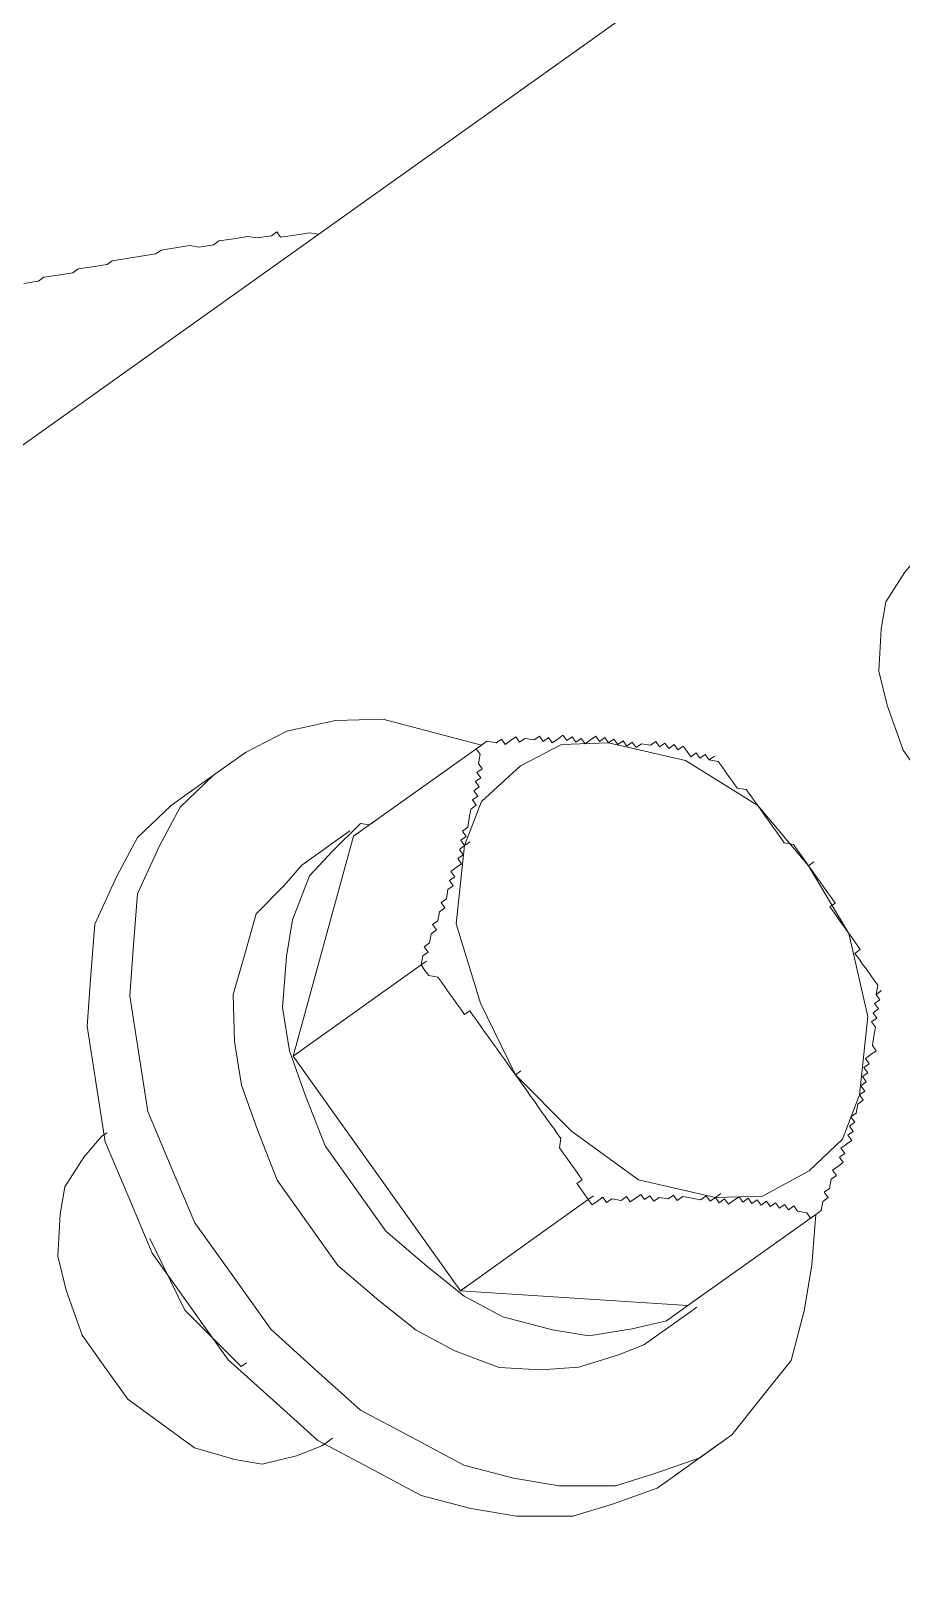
# Model space of a CAD drawing. Header units: feet. Extents: x 2321988 to 2329858, y 6722724 to 6730499.
# Drawn here: x 2326067.0896 to 2326067.1976, y 6726849.0237 to 6726849.2165 of the extents above; entities that cross this region are included whole.
import ezdxf

# ---------------------------------------------------------------- set-up
doc = ezdxf.new("R2010")
doc.units = ezdxf.units.FT
doc.header["$MEASUREMENT"] = 0
doc.layers.add('C-BESS-EQUIPMENT', color=255, linetype='Continuous')

# ---------------------------------------------------------------- blocks, each defined once
blk = doc.blocks.new('*U57')
blk.add_wipeout([(464, -67.5), (464, 67.5), (472, 67.5), (472, -67.5)]).dxf.layer = 'C-BESS-EQUIPMENT'
blk = doc.blocks.new('Midpoint Site Plan$0$A$C71e53a02')
at = {"lineweight": 9}
for points in [[(16.7707, 2.2462), (16.7609, 2.2559), (16.7414, 2.2656), (16.7219, 2.2754), (16.7219, 2.2851), (16.7122, 2.2851), (16.6927, 2.2949), (16.683, 2.3046), (16.6635, 2.3144), (16.644, 2.3241), (16.6342, 2.3241), (16.6147, 2.3339), (16.605, 2.3436), (16.5855, 2.3533), (16.566, 2.3631), (16.5563, 2.3631), (16.5368, 2.3728), (16.5173, 2.3826), (16.4978, 2.3923), (16.4881, 2.3923), (16.4686, 2.4021), (16.4491, 2.4118), (16.4393, 2.4118), (16.4198, 2.4216), (16.4004, 2.4313), (16.3906, 2.4313), (16.3711, 2.4411)], [(21.8184, 2.2462), (21.8087, 2.2462), (14.9971, 2.2462), (14.9971, -2.2559), (15.0069, -2.2559), (14.9971, -2.2559), (14.734, -2.2559)], [(16.1275, 1.681), (16.0983, 1.681), (16.0301, 1.6712), (15.9716, 1.642), (15.9034, 1.603), (15.8547, 1.5445), (15.8059, 1.4861), (15.767, 1.4081), (15.728, 1.3302), (15.7085, 1.2425), (15.689, 1.1547), (15.689, 1.0573), (15.689, 0.9599), (15.7085, 0.8722), (15.728, 0.7844), (15.767, 0.7065), (15.8059, 0.6285), (15.8547, 0.5701), (15.9034, 0.5213), (15.9716, 0.4726), (16.0301, 0.4531), (16.0983, 0.4336), (16.1275, 0.4336), (16.2055, 0.4336), (16.2152, 0.4336)], [(16.2932, 1.4861), (16.527, 1.4861), (16.4783, 1.5445), (16.4296, 1.603), (16.3711, 1.642), (16.3029, 1.6712), (16.2347, 1.681), (16.1762, 1.681), (16.108, 1.6712), (16.0495, 1.642), (15.9813, 1.603), (15.9326, 1.5445), (15.8839, 1.4861), (15.8449, 1.4081), (15.8059, 1.3302), (15.7864, 1.2425), (15.767, 1.1547), (15.767, 1.0573), (15.767, 0.9599), (15.7864, 0.8722), (15.8059, 0.7844), (15.8449, 0.7065), (15.8839, 0.6285), (15.9326, 0.5701), (15.9813, 0.5213), (16.0495, 0.4726), (16.108, 0.4531), (16.1762, 0.4336), (16.2347, 0.4336), (16.3029, 0.4531), (16.3711, 0.4726), (16.4296, 0.5213), (16.4783, 0.5701), (16.527, 0.6285), (16.5368, 0.6285), (16.527, 0.6285), (16.2932, 0.6285), (16.0301, 0.8429), (16.0398, 0.8429)], [(16.2055, 1.681), (16.1275, 1.681), (16.1372, 1.681)], [(16.2932, 1.4958), (16.2055, 1.4958), (16.2152, 1.4958), (16.2055, 1.4958), (16.1665, 1.4861), (16.108, 1.4763), (16.0593, 1.4373), (16.0106, 1.3984), (15.9716, 1.3399), (15.9424, 1.2814), (15.9229, 1.2132), (15.9034, 1.1353), (15.9034, 1.0573), (15.9034, 0.9793), (15.9229, 0.9014), (15.9424, 0.8332), (15.9716, 0.7747), (16.0106, 0.7162), (16.0593, 0.6773), (16.108, 0.648), (16.1665, 0.6285), (16.2055, 0.6188), (16.2932, 0.6188), (16.3029, 0.6188)], [(16.3224, 0.6285), (16.3127, 0.6285), (16.2542, 0.6285), (16.2055, 0.648), (16.147, 0.6773), (16.108, 0.7162), (16.0593, 0.7747), (16.0301, 0.8332), (16.0106, 0.9014), (15.9911, 0.9793), (15.9911, 1.0573), (15.9911, 1.1353), (16.0106, 1.2132), (16.0301, 1.2814), (16.0593, 1.3399), (16.108, 1.3984), (16.147, 1.4373), (16.2055, 1.4763), (16.2542, 1.4861), (16.3127, 1.4958), (16.3224, 1.4861), (16.3321, 1.4861)], [(16.3029, 1.4861), (16.2932, 1.4861), (16.0301, 1.2717), (16.2639, 1.2717), (16.2737, 1.2717), (16.2639, 1.2717)], [(16.7901, 1.2717), (16.7901, 1.2814), (16.7804, 1.2814), (16.7804, 1.2912), (16.7707, 1.2912), (16.7707, 1.3009), (16.7707, 1.3107), (16.7609, 1.3107), (16.7609, 1.3204), (16.7512, 1.3204), (16.7512, 1.3302), (16.7414, 1.3302), (16.7414, 1.3399), (16.7317, 1.3399), (16.7219, 1.3496), (16.7122, 1.3496), (16.7122, 1.3594), (16.7024, 1.3594), (16.7024, 1.3691), (16.6927, 1.3691), (16.6927, 1.3789), (16.683, 1.3789), (16.683, 1.3886), (16.6732, 1.3886), (16.6732, 1.3984), (16.6635, 1.3984), (16.6537, 1.3984), (16.6537, 1.4081), (16.644, 1.4081), (16.644, 1.4179), (16.6342, 1.4179), (16.6342, 1.4276), (16.6245, 1.4276), (16.6147, 1.4276), (16.6147, 1.4373), (16.605, 1.4373), (16.605, 1.4471), (16.5953, 1.4471), (16.5855, 1.4568), (16.5758, 1.4568), (16.5758, 1.4666), (16.566, 1.4666), (16.5563, 1.4666), (16.5563, 1.4763), (16.5465, 1.4763), (16.5368, 1.4861), (16.527, 1.4861), (16.5368, 1.4861), (16.527, 1.4861), (16.5173, 1.4861), (16.5173, 1.4763), (16.5075, 1.4666), (16.5075, 1.4568), (16.4978, 1.4568), (16.4978, 1.4471), (16.4881, 1.4471), (16.4881, 1.4373), (16.4783, 1.4373), (16.4783, 1.4276), (16.4686, 1.4276), (16.4686, 1.4179), (16.4588, 1.4179), (16.4491, 1.4081), (16.4393, 1.3984), (16.4296, 1.3984), (16.4296, 1.3886), (16.4198, 1.3886), (16.4198, 1.3789), (16.4296, 1.3789), (16.4198, 1.3789), (16.4783, 1.4179), (16.5563, 1.4276), (16.6245, 1.4179), (16.683, 1.3789), (16.7609, 1.2912), (16.8096, 1.1742), (16.8194, 1.0573), (16.8096, 0.9404), (16.8096, 0.9306), (16.8096, 0.9209), (16.8096, 0.9111), (16.7999, 0.9111), (16.7999, 0.9014), (16.7999, 0.8916), (16.7999, 0.8819), (16.7999, 0.8722), (16.7999, 0.8624), (16.7999, 0.8527), (16.7901, 0.8429)], [(16.527, 1.4861), (16.527, 1.4861)], [(16.527, 1.4861), (16.527, 1.4861)], [(16.5075, 1.4666), (16.5075, 1.4666)], [(16.5075, 1.4666), (16.5075, 1.4666)], [(16.5075, 1.4666), (16.5075, 1.4666)], [(16.5075, 1.4666), (16.5075, 1.4666)], [(16.5075, 1.4666), (16.5075, 1.4666)], [(16.5075, 1.4666), (16.5075, 1.4666)], [(16.5075, 1.4666), (16.5075, 1.4666)], [(16.5173, 1.4763), (16.5173, 1.4763)], [(16.5173, 1.4763), (16.5173, 1.4763)], [(16.5173, 1.4763), (16.5173, 1.4763)], [(16.5173, 1.4763), (16.5173, 1.4763)], [(16.5173, 1.4763), (16.5173, 1.4763)], [(16.5465, 1.4763), (16.5465, 1.4763)], [(16.5563, 1.4763), (16.5563, 1.4763)], [(16.566, 1.4666), (16.566, 1.4666)], [(16.566, 1.4666), (16.566, 1.4666)], [(16.566, 1.4666), (16.566, 1.4666)], [(16.4783, 1.4373), (16.4783, 1.4373)], [(16.4783, 1.4373), (16.4783, 1.4373)], [(16.4783, 1.4373), (16.4783, 1.4373)], [(16.4783, 1.4373), (16.4783, 1.4373)], [(16.4783, 1.4373), (16.4783, 1.4373)], [(16.4783, 1.4373), (16.4783, 1.4373)], [(16.4783, 1.4373), (16.4783, 1.4373)], [(16.4783, 1.4373), (16.4783, 1.4373)], [(16.4881, 1.4471), (16.4881, 1.4471)], [(16.4881, 1.4471), (16.4881, 1.4471)], [(16.4881, 1.4471), (16.4881, 1.4471)], [(16.4881, 1.4471), (16.4881, 1.4471)], [(16.4881, 1.4471), (16.4881, 1.4471)], [(16.4881, 1.4471), (16.4881, 1.4471)], [(16.4881, 1.4471), (16.4881, 1.4471)], [(16.4881, 1.4471), (16.4881, 1.4471)], [(16.4881, 1.4471), (16.4881, 1.4471)], [(16.4881, 1.4373), (16.4881, 1.4373)], [(16.4978, 1.4568), (16.4978, 1.4568)], [(16.4978, 1.4568), (16.4978, 1.4568)], [(16.4978, 1.4568), (16.4978, 1.4568)], [(16.4978, 1.4568), (16.4978, 1.4568)], [(16.4978, 1.4568), (16.4978, 1.4568)], [(16.4978, 1.4568), (16.4978, 1.4568)], [(16.4978, 1.4568), (16.4978, 1.4568)], [(16.4978, 1.4568), (16.4978, 1.4568)], [(16.4978, 1.4568), (16.4978, 1.4568)], [(16.4978, 1.4568), (16.4978, 1.4568)], [(16.4978, 1.4471), (16.4978, 1.4471)], [(16.5758, 1.4568), (16.5758, 1.4568)], [(16.5855, 1.4568), (16.5855, 1.4568)], [(16.5855, 1.4568), (16.5855, 1.4568)], [(16.5855, 1.4568), (16.5855, 1.4568)], [(16.5953, 1.4471), (16.5953, 1.4471)], [(16.5953, 1.4471), (16.5953, 1.4471)], [(16.5953, 1.4471), (16.5953, 1.4471)], [(16.605, 1.4471), (16.605, 1.4471)], [(16.605, 1.4373), (16.605, 1.4373)], [(16.6147, 1.4373), (16.6147, 1.4373)], [(16.6147, 1.4373), (16.6147, 1.4373)], [(16.4588, 1.4179), (16.4588, 1.4179)], [(16.4588, 1.4179), (16.4588, 1.4179)], [(16.4588, 1.4179), (16.4588, 1.4179)], [(16.4588, 1.4179), (16.4588, 1.4179)], [(16.4588, 1.4179), (16.4588, 1.4179)], [(16.4588, 1.4179), (16.4588, 1.4179)], [(16.4588, 1.4179), (16.4588, 1.4179)], [(16.4588, 1.4179), (16.4588, 1.4179)], [(16.4588, 1.4179), (16.4588, 1.4179)], [(16.4686, 1.4276), (16.4686, 1.4276)], [(16.4686, 1.4276), (16.4686, 1.4276)], [(16.4686, 1.4276), (16.4686, 1.4276)], [(16.4686, 1.4276), (16.4686, 1.4276)], [(16.4686, 1.4276), (16.4686, 1.4276)], [(16.4686, 1.4276), (16.4686, 1.4276)], [(16.4686, 1.4276), (16.4686, 1.4276)], [(16.4686, 1.4276), (16.4686, 1.4276)], [(16.4686, 1.4276), (16.4686, 1.4276)], [(16.4783, 1.4276), (16.4783, 1.4276)], [(16.6245, 1.4276), (16.6245, 1.4276)], [(16.6245, 1.4276), (16.6245, 1.4276)], [(16.6245, 1.4276), (16.6245, 1.4276)], [(16.6342, 1.4179), (16.6342, 1.4179)], [(16.6342, 1.4179), (16.6342, 1.4179)], [(16.644, 1.4179), (16.644, 1.4179)], [(16.644, 1.4179), (16.644, 1.4179)], [(16.4296, 1.3886), (16.4296, 1.3886)], [(16.4296, 1.3886), (16.4296, 1.3886)], [(16.4393, 1.3984), (16.4393, 1.3984)], [(16.4393, 1.3984), (16.4393, 1.3984)], [(16.4393, 1.3984), (16.4393, 1.3984)], [(16.4393, 1.3984), (16.4393, 1.3984)], [(16.4491, 1.4081), (16.4491, 1.4081)], [(16.4491, 1.4081), (16.4491, 1.4081)], [(16.4491, 1.4081), (16.4491, 1.4081)], [(16.4491, 1.4081), (16.4491, 1.4081)], [(16.4491, 1.4081), (16.4491, 1.4081)], [(16.4491, 1.4081), (16.4491, 1.4081)], [(16.4491, 1.4081), (16.4491, 1.4081)], [(16.6537, 1.4081), (16.6537, 1.4081)], [(16.6537, 1.4081), (16.6537, 1.4081)], [(16.6537, 1.4081), (16.6537, 1.4081)], [(16.6635, 1.3984), (16.6635, 1.3984)], [(16.6635, 1.3984), (16.6635, 1.3984)], [(16.6635, 1.3984), (16.6635, 1.3984)], [(16.6635, 1.3984), (16.6635, 1.3984)], [(16.6635, 1.3984), (16.6635, 1.3984)], [(16.6635, 1.3984), (16.6635, 1.3984)], [(16.6635, 1.3984), (16.6635, 1.3984)], [(16.6732, 1.3984), (16.6732, 1.3984)], [(16.6732, 1.3984), (16.6732, 1.3984)], [(16.6732, 1.3886), (16.6732, 1.3886)], [(16.6732, 1.3886), (16.6732, 1.3886)], [(16.6732, 1.3886), (16.6732, 1.3886)], [(16.6732, 1.3886), (16.6732, 1.3886)], [(16.683, 1.3886), (16.683, 1.3886)], [(16.7999, 0.8429), (16.7901, 0.8429), (16.7901, 0.8332), (16.7804, 0.8332), (16.7804, 0.8234), (16.7707, 0.8234), (16.7707, 0.8137), (16.7609, 0.8137), (16.7609, 0.8039), (16.7512, 0.7942), (16.7414, 0.7844), (16.7414, 0.7747), (16.7317, 0.7747), (16.7219, 0.7747), (16.7219, 0.765), (16.7122, 0.765), (16.7122, 0.7552), (16.7024, 0.7552), (16.7024, 0.7455), (16.6927, 0.7455), (16.6927, 0.7357), (16.683, 0.7357), (16.6927, 0.7357), (16.683, 0.7357), (16.6245, 0.6967), (16.5563, 0.687), (16.4783, 0.6967), (16.4198, 0.7357), (16.4296, 0.7357), (16.4198, 0.7357), (16.3419, 0.8234), (16.3029, 0.9404), (16.2834, 1.0573), (16.2932, 1.0573), (16.2834, 1.0573), (16.3029, 1.1742), (16.3419, 1.2912), (16.4198, 1.3789), (16.4101, 1.3789), (16.4101, 1.3691), (16.4004, 1.3691), (16.4004, 1.3594), (16.3906, 1.3594), (16.3809, 1.3594), (16.3809, 1.3496), (16.3711, 1.3496), (16.3711, 1.3399), (16.3614, 1.3399), (16.3516, 1.3302), (16.3419, 1.3302), (16.3419, 1.3204), (16.3321, 1.3204), (16.3224, 1.3107), (16.3127, 1.3107), (16.3127, 1.3009), (16.3029, 1.3009), (16.2932, 1.2912), (16.2834, 1.2912), (16.2834, 1.2814), (16.2737, 1.2814), (16.2639, 1.2717), (16.2639, 1.2619), (16.2639, 1.2522), (16.2737, 1.2425), (16.2737, 1.2327), (16.2737, 1.223), (16.2737, 1.2132), (16.2737, 1.2035), (16.2737, 1.1937), (16.2737, 1.184), (16.2737, 1.1742), (16.2834, 1.1742), (16.2834, 1.1645), (16.2834, 1.1547), (16.2834, 1.145), (16.2834, 1.1353), (16.2834, 1.1255), (16.2834, 1.1158), (16.2834, 1.106), (16.2834, 1.0963), (16.2834, 1.0865), (16.2834, 1.0768), (16.2834, 1.067), (16.2834, 1.0573), (16.2834, 1.0476), (16.2834, 1.0378), (16.2834, 1.0281), (16.2834, 1.0183), (16.2834, 1.0086), (16.2834, 0.9988), (16.2834, 0.9891), (16.2834, 0.9793), (16.2834, 0.9696), (16.2834, 0.9599), (16.2834, 0.9501), (16.2834, 0.9404), (16.2737, 0.9306), (16.2737, 0.9209), (16.2737, 0.9111), (16.2737, 0.9014), (16.2737, 0.8916), (16.2737, 0.8819), (16.2737, 0.8722), (16.2639, 0.8722), (16.2639, 0.8624), (16.2639, 0.8527), (16.2639, 0.8429), (16.2737, 0.8429), (16.2639, 0.8429), (16.0301, 0.8429), (16.0301, 1.2717), (16.0398, 1.2717)], [(16.4004, 1.3691), (16.4004, 1.3691)], [(16.4004, 1.3691), (16.4004, 1.3691)], [(16.4004, 1.3691), (16.4004, 1.3691)], [(16.4004, 1.3691), (16.4004, 1.3691)], [(16.4004, 1.3691), (16.4004, 1.3691)], [(16.4004, 1.3691), (16.4004, 1.3691)], [(16.4004, 1.3691), (16.4004, 1.3691)], [(16.4101, 1.3789), (16.4101, 1.3789)], [(16.4101, 1.3789), (16.4101, 1.3789)], [(16.4101, 1.3691), (16.4101, 1.3691)], [(16.4101, 1.3691), (16.4101, 1.3691)], [(16.4101, 1.3691), (16.4101, 1.3691)], [(16.4198, 1.3789), (16.4198, 1.3789)], [(16.6927, 1.3789), (16.6927, 1.3789)], [(16.6927, 1.3691), (16.6927, 1.3691)], [(16.7024, 1.3691), (16.7024, 1.3691)], [(16.7024, 1.3691), (16.7024, 1.3691)], [(16.7024, 1.3691), (16.7024, 1.3691)], [(16.3711, 1.3496), (16.3711, 1.3496)], [(16.3809, 1.3496), (16.3809, 1.3496)], [(16.3809, 1.3496), (16.3809, 1.3496)], [(16.3906, 1.3594), (16.3906, 1.3594)], [(16.3906, 1.3594), (16.3906, 1.3594)], [(16.3906, 1.3594), (16.3906, 1.3594)], [(16.3906, 1.3594), (16.3906, 1.3594)], [(16.7122, 1.3594), (16.7122, 1.3594)], [(16.7122, 1.3594), (16.7122, 1.3594)], [(16.7122, 1.3594), (16.7122, 1.3594)], [(16.7122, 1.3594), (16.7122, 1.3594)], [(16.7122, 1.3594), (16.7122, 1.3594)], [(16.7219, 1.3496), (16.7219, 1.3496)], [(16.7219, 1.3496), (16.7219, 1.3496)], [(16.7219, 1.3496), (16.7219, 1.3496)], [(16.7219, 1.3496), (16.7219, 1.3496)], [(16.7219, 1.3496), (16.7219, 1.3496)], [(16.7219, 1.3496), (16.7219, 1.3496)], [(16.7219, 1.3496), (16.7219, 1.3496)], [(16.7219, 1.3496), (16.7219, 1.3496)], [(16.7219, 1.3496), (16.7219, 1.3496)], [(15.728, 1.3399), (15.689, 1.3302), (15.6403, 1.3107), (15.611, 1.2814), (15.5721, 1.2327), (15.5526, 1.184), (15.5331, 1.1158), (15.5331, 1.0573), (15.5331, 0.9988), (15.5526, 0.9404), (15.5721, 0.8819), (15.611, 0.8332), (15.6403, 0.8039), (15.689, 0.7844), (15.728, 0.7747), (15.7377, 0.7747), (15.728, 0.7747)], [(16.3321, 1.3204), (16.3321, 1.3204)], [(16.3321, 1.3204), (16.3321, 1.3204)], [(16.3321, 1.3204), (16.3321, 1.3204)], [(16.3419, 1.3302), (16.3419, 1.3302)], [(16.3419, 1.3204), (16.3419, 1.3204)], [(16.3516, 1.3302), (16.3516, 1.3302)], [(16.3516, 1.3302), (16.3516, 1.3302)], [(16.3516, 1.3302), (16.3516, 1.3302)], [(16.3614, 1.3399), (16.3614, 1.3399)], [(16.3614, 1.3399), (16.3614, 1.3399)], [(16.3614, 1.3399), (16.3614, 1.3399)], [(16.3711, 1.3399), (16.3711, 1.3399)], [(16.7317, 1.3399), (16.7317, 1.3399)], [(16.7317, 1.3399), (16.7317, 1.3399)], [(16.7317, 1.3399), (16.7317, 1.3399)], [(16.7317, 1.3399), (16.7317, 1.3399)], [(16.7317, 1.3399), (16.7317, 1.3399)], [(16.7317, 1.3399), (16.7317, 1.3399)], [(16.7317, 1.3399), (16.7317, 1.3399)], [(16.7317, 1.3399), (16.7317, 1.3399)], [(16.7317, 1.3399), (16.7317, 1.3399)], [(16.7317, 1.3399), (16.7317, 1.3399)], [(16.7414, 1.3302), (16.7414, 1.3302)], [(16.7414, 1.3302), (16.7414, 1.3302)], [(16.7414, 1.3302), (16.7414, 1.3302)], [(16.7414, 1.3302), (16.7414, 1.3302)], [(16.7414, 1.3302), (16.7414, 1.3302)], [(16.7414, 1.3302), (16.7414, 1.3302)], [(16.7414, 1.3302), (16.7414, 1.3302)], [(16.7414, 1.3302), (16.7414, 1.3302)], [(16.7414, 1.3302), (16.7414, 1.3302)], [(16.7512, 1.3204), (16.7512, 1.3204)], [(16.7512, 1.3204), (16.7512, 1.3204)], [(16.7512, 1.3204), (16.7512, 1.3204)], [(16.7512, 1.3204), (16.7512, 1.3204)], [(16.7512, 1.3204), (16.7512, 1.3204)], [(16.7512, 1.3204), (16.7512, 1.3204)], [(16.7512, 1.3204), (16.7512, 1.3204)], [(16.7512, 1.3204), (16.7512, 1.3204)], [(16.7512, 1.3204), (16.7512, 1.3204)], [(16.7512, 1.3204), (16.7512, 1.3204)], [(17.2287, 1.3399), (17.1897, 1.3302), (17.141, 1.3107), (17.1117, 1.2814), (17.0727, 1.2327), (17.0533, 1.184), (17.0338, 1.1158), (17.0338, 1.0573), (17.0338, 0.9988), (17.0533, 0.9404), (17.0727, 0.8819), (17.1117, 0.8332), (17.141, 0.8039), (17.1897, 0.7844), (17.2287, 0.7747), (17.2384, 0.7747), (17.2287, 0.7747)], [(16.3029, 1.3009), (16.3029, 1.3009)], [(16.3029, 1.3009), (16.3029, 1.3009)], [(16.3127, 1.3107), (16.3127, 1.3107)], [(16.3127, 1.3009), (16.3127, 1.3009)], [(16.3224, 1.3107), (16.3224, 1.3107)], [(16.3224, 1.3107), (16.3224, 1.3107)], [(16.3224, 1.3107), (16.3224, 1.3107)], [(16.7609, 1.3107), (16.7609, 1.3107)], [(16.7609, 1.3107), (16.7609, 1.3107)], [(16.7609, 1.3107), (16.7609, 1.3107)], [(16.7609, 1.3107), (16.7609, 1.3107)], [(16.7609, 1.3107), (16.7609, 1.3107)], [(16.7609, 1.3107), (16.7609, 1.3107)], [(16.7609, 1.3107), (16.7609, 1.3107)], [(16.7609, 1.3107), (16.7609, 1.3107)], [(16.7609, 1.3107), (16.7609, 1.3107)], [(16.7609, 1.3107), (16.7609, 1.3107)], [(16.7707, 1.3009), (16.7707, 1.3009)], [(16.7707, 1.3009), (16.7707, 1.3009)], [(16.7707, 1.3009), (16.7707, 1.3009)], [(16.7707, 1.3009), (16.7707, 1.3009)], [(16.7707, 1.3009), (16.7707, 1.3009)], [(16.7707, 1.3009), (16.7707, 1.3009)], [(16.7707, 1.3009), (16.7707, 1.3009)], [(16.7707, 1.3009), (16.7707, 1.3009)], [(16.2932, 1.2912), (16.2932, 1.2912)], [(16.2932, 1.2912), (16.2932, 1.2912)], [(16.2932, 1.2912), (16.2932, 1.2912)], [(16.7804, 1.2912), (16.7804, 1.2912)], [(16.7804, 1.2912), (16.7804, 1.2912)], [(16.7804, 1.2912), (16.7804, 1.2912)], [(16.7804, 1.2912), (16.7804, 1.2912)], [(16.7804, 1.2814), (16.7804, 1.2814)], [(16.7901, 1.2814), (16.7901, 1.2814)], [(16.7901, 1.2814), (16.7901, 1.2814)], [(16.2639, 1.2717), (16.2639, 1.2717)], [(16.2639, 1.2619), (16.2639, 1.2619)], [(16.2639, 1.2522), (16.2639, 1.2522)], [(16.2639, 1.2522), (16.2639, 1.2522)], [(16.5368, 0.6285), (16.5465, 0.6383), (16.5563, 0.6383), (16.5563, 0.648), (16.566, 0.648), (16.5758, 0.6578), (16.5855, 0.6578), (16.5855, 0.6675), (16.5953, 0.6675), (16.605, 0.6675), (16.605, 0.6773), (16.6147, 0.6773), (16.6147, 0.687), (16.6245, 0.687), (16.6342, 0.687), (16.6342, 0.6967), (16.644, 0.6967), (16.644, 0.7065), (16.6537, 0.7065), (16.6537, 0.7162), (16.6635, 0.7162), (16.6732, 0.726), (16.683, 0.726), (16.683, 0.7357), (16.7609, 0.8234), (16.8096, 0.9404), (16.8096, 0.9501), (16.8096, 0.9599), (16.8096, 0.9696), (16.8096, 0.9793), (16.8096, 0.9891), (16.8194, 0.9891), (16.8194, 0.9988), (16.8194, 1.0086), (16.8194, 1.0183), (16.8194, 1.0281), (16.8194, 1.0378), (16.8194, 1.0476), (16.8194, 1.0573), (16.8291, 1.0573), (16.8194, 1.0573), (16.8194, 1.067), (16.8194, 1.0768), (16.8194, 1.0865), (16.8194, 1.0963), (16.8096, 1.106), (16.8096, 1.1158), (16.8096, 1.1255), (16.8096, 1.1353), (16.8096, 1.145), (16.8096, 1.1547), (16.8096, 1.1645), (16.8096, 1.1742), (16.8096, 1.184), (16.8096, 1.1937), (16.8096, 1.2035), (16.7999, 1.2132), (16.7999, 1.223), (16.7999, 1.2327), (16.7999, 1.2425), (16.7999, 1.2522), (16.7999, 1.2619), (16.7901, 1.2717), (16.7999, 1.2717)], [(16.7901, 1.2717), (16.7901, 1.2717)], [(16.7999, 1.2619), (16.7999, 1.2619)], [(16.7999, 1.2522), (16.7999, 1.2522)], [(16.7999, 1.2522), (16.7999, 1.2522)], [(16.2737, 1.2425), (16.2737, 1.2425)], [(16.2737, 1.2425), (16.2737, 1.2425)], [(16.2737, 1.2327), (16.2737, 1.2327)], [(16.7999, 1.2425), (16.7999, 1.2425)], [(16.7999, 1.2425), (16.7999, 1.2425)], [(16.7999, 1.2327), (16.7999, 1.2327)], [(16.2737, 1.223), (16.2737, 1.223)], [(16.2737, 1.223), (16.2737, 1.223)], [(16.2737, 1.2132), (16.2737, 1.2132)], [(16.2737, 1.2132), (16.2737, 1.2132)], [(16.2737, 1.2035), (16.2737, 1.2035)], [(16.2737, 1.2035), (16.2737, 1.2035)], [(16.7999, 1.223), (16.7999, 1.223)], [(16.7999, 1.223), (16.7999, 1.223)], [(16.7999, 1.2132), (16.7999, 1.2132)], [(16.7999, 1.2132), (16.7999, 1.2132)], [(16.8096, 1.2035), (16.8096, 1.2035)], [(16.8096, 1.2035), (16.8096, 1.2035)], [(16.2737, 1.1937), (16.2737, 1.1937)], [(16.2737, 1.1937), (16.2737, 1.1937)], [(16.2737, 1.184), (16.2737, 1.184)], [(16.2737, 1.184), (16.2737, 1.184)], [(16.8096, 1.1937), (16.8096, 1.1937)], [(16.8096, 1.1937), (16.8096, 1.1937)], [(16.8096, 1.184), (16.8096, 1.184)], [(16.8096, 1.184), (16.8096, 1.184)], [(15.6987, 1.1742), (15.6792, 1.0573), (15.6987, 0.9404), (15.7085, 0.9404)], [(16.2834, 1.1742), (16.2834, 1.1742)], [(16.2834, 1.1645), (16.2834, 1.1645)], [(16.2834, 1.1645), (16.2834, 1.1645)], [(16.8096, 1.1742), (16.8096, 1.1742)], [(16.8096, 1.1742), (16.8096, 1.1742)], [(16.8096, 1.1645), (16.8096, 1.1645)], [(16.8096, 1.1645), (16.8096, 1.1645)], [(16.2834, 1.1547), (16.2834, 1.1547)], [(16.2834, 1.1547), (16.2834, 1.1547)], [(16.2834, 1.145), (16.2834, 1.145)], [(16.2834, 1.1353), (16.2834, 1.1353)], [(16.2834, 1.1353), (16.2834, 1.1353)], [(16.8096, 1.1547), (16.8096, 1.1547)], [(16.8096, 1.1547), (16.8096, 1.1547)], [(16.8096, 1.145), (16.8096, 1.145)], [(16.8096, 1.1353), (16.8096, 1.1353)], [(16.8096, 1.1353), (16.8096, 1.1353)], [(16.2834, 1.1255), (16.2834, 1.1255)], [(16.2834, 1.1255), (16.2834, 1.1255)], [(16.2834, 1.1158), (16.2834, 1.1158)], [(16.2834, 1.1158), (16.2834, 1.1158)], [(16.8096, 1.1255), (16.8096, 1.1255)], [(16.8096, 1.1255), (16.8096, 1.1255)], [(16.8096, 1.1158), (16.8096, 1.1158)], [(16.8096, 1.1158), (16.8096, 1.1158)], [(16.2834, 1.106), (16.2834, 1.106)], [(16.2834, 1.0963), (16.2834, 1.0963)], [(16.8096, 1.106), (16.8096, 1.106)], [(16.8194, 1.0963), (16.8194, 1.0963)], [(16.2834, 1.0476), (16.2834, 1.0476)], [(16.8194, 1.0476), (16.8194, 1.0476)], [(16.2834, 1.0378), (16.2834, 1.0378)], [(16.2834, 1.0378), (16.2834, 1.0378)], [(16.2834, 1.0281), (16.2834, 1.0281)], [(16.2834, 1.0281), (16.2834, 1.0281)], [(16.2834, 1.0183), (16.2834, 1.0183)], [(16.8194, 1.0378), (16.8194, 1.0378)], [(16.8194, 1.0378), (16.8194, 1.0378)], [(16.8194, 1.0281), (16.8194, 1.0281)], [(16.8194, 1.0281), (16.8194, 1.0281)], [(16.8194, 1.0183), (16.8194, 1.0183)], [(16.2834, 1.0086), (16.2834, 1.0086)], [(16.2834, 1.0086), (16.2834, 1.0086)], [(16.2834, 0.9988), (16.2834, 0.9988)], [(16.2834, 0.9988), (16.2834, 0.9988)], [(16.8194, 1.0086), (16.8194, 1.0086)], [(16.8194, 1.0086), (16.8194, 1.0086)], [(16.8194, 0.9988), (16.8194, 0.9988)], [(16.8194, 0.9988), (16.8194, 0.9988)], [(16.2834, 0.9891), (16.2834, 0.9891)], [(16.2834, 0.9891), (16.2834, 0.9891)], [(16.2834, 0.9793), (16.2834, 0.9793)], [(16.2834, 0.9793), (16.2834, 0.9793)], [(16.8096, 0.9793), (16.8096, 0.9793)], [(16.8096, 0.9793), (16.8096, 0.9793)], [(16.8194, 0.9891), (16.8194, 0.9891)], [(16.2834, 0.9696), (16.2834, 0.9696)], [(16.2834, 0.9696), (16.2834, 0.9696)], [(16.2834, 0.9599), (16.2834, 0.9599)], [(16.2834, 0.9599), (16.2834, 0.9599)], [(16.2834, 0.9501), (16.2834, 0.9501)], [(16.8096, 0.9696), (16.8096, 0.9696)], [(16.8096, 0.9696), (16.8096, 0.9696)], [(16.8096, 0.9599), (16.8096, 0.9599)], [(16.8096, 0.9599), (16.8096, 0.9599)], [(16.8096, 0.9501), (16.8096, 0.9501)], [(16.2737, 0.9306), (16.2737, 0.9306)], [(16.2737, 0.9306), (16.2737, 0.9306)], [(16.2834, 0.9404), (16.2834, 0.9404)], [(16.2834, 0.9404), (16.2834, 0.9404)], [(16.8096, 0.9404), (16.8096, 0.9404)], [(16.8096, 0.9404), (16.8096, 0.9404)], [(16.8096, 0.9306), (16.8096, 0.9306)], [(16.8096, 0.9306), (16.8096, 0.9306)], [(16.2737, 0.9209), (16.2737, 0.9209)], [(16.2737, 0.9209), (16.2737, 0.9209)], [(16.2737, 0.9111), (16.2737, 0.9111)], [(16.2737, 0.9111), (16.2737, 0.9111)], [(16.8096, 0.9209), (16.8096, 0.9209)], [(16.8096, 0.9209), (16.8096, 0.9209)], [(16.8096, 0.9111), (16.8096, 0.9111)], [(16.2737, 0.9014), (16.2737, 0.9014)], [(16.2737, 0.9014), (16.2737, 0.9014)], [(16.2737, 0.8916), (16.2737, 0.8916)], [(16.2737, 0.8916), (16.2737, 0.8916)], [(16.2737, 0.8819), (16.2737, 0.8819)], [(16.7999, 0.9014), (16.7999, 0.9014)], [(16.7999, 0.9014), (16.7999, 0.9014)], [(16.7999, 0.8916), (16.7999, 0.8916)], [(16.7999, 0.8916), (16.7999, 0.8916)], [(16.7999, 0.8819), (16.7999, 0.8819)], [(16.7999, 0.8722), (16.7999, 0.8722)], [(16.2639, 0.8429), (16.2639, 0.8332), (16.2737, 0.8332), (16.2834, 0.8332), (16.2834, 0.8234), (16.2932, 0.8234), (16.3029, 0.8137), (16.3127, 0.8137), (16.3127, 0.8039), (16.3224, 0.8039), (16.3321, 0.8039), (16.3321, 0.7942), (16.3419, 0.7942), (16.3419, 0.7844), (16.3516, 0.7844), (16.3614, 0.7747), (16.3711, 0.7747), (16.3711, 0.765), (16.3809, 0.765), (16.3906, 0.7552), (16.4004, 0.7455), (16.4101, 0.7455), (16.4101, 0.7357), (16.4198, 0.7357), (16.4198, 0.726), (16.4296, 0.726), (16.4296, 0.7162), (16.4393, 0.7162), (16.4491, 0.7162), (16.4491, 0.7065), (16.4588, 0.7065), (16.4588, 0.6967), (16.4686, 0.6967), (16.4686, 0.687), (16.4783, 0.687), (16.4783, 0.6773), (16.4881, 0.6773), (16.4881, 0.6675), (16.4978, 0.6675), (16.4978, 0.6578), (16.5075, 0.6578), (16.5075, 0.648), (16.5173, 0.6383), (16.5173, 0.6285), (16.527, 0.6285), (16.5368, 0.6285), (16.527, 0.6285)], [(16.7804, 0.8332), (16.7804, 0.8332)], [(16.7901, 0.8332), (16.7901, 0.8332)], [(16.7901, 0.8332), (16.7901, 0.8332)], [(16.2834, 0.8234), (16.2834, 0.8234)], [(16.2932, 0.8234), (16.2932, 0.8234)], [(16.2932, 0.8234), (16.2932, 0.8234)], [(16.2932, 0.8234), (16.2932, 0.8234)], [(16.3029, 0.8137), (16.3029, 0.8137)], [(16.3029, 0.8137), (16.3029, 0.8137)], [(16.3127, 0.8137), (16.3127, 0.8137)], [(16.3127, 0.8137), (16.3127, 0.8137)], [(16.7707, 0.8137), (16.7707, 0.8137)], [(16.7707, 0.8137), (16.7707, 0.8137)], [(16.7707, 0.8137), (16.7707, 0.8137)], [(16.7707, 0.8137), (16.7707, 0.8137)], [(16.7707, 0.8137), (16.7707, 0.8137)], [(16.7804, 0.8234), (16.7804, 0.8234)], [(16.7804, 0.8234), (16.7804, 0.8234)], [(16.7804, 0.8234), (16.7804, 0.8234)], [(16.7804, 0.8234), (16.7804, 0.8234)], [(16.3224, 0.8039), (16.3224, 0.8039)], [(16.3224, 0.8039), (16.3224, 0.8039)], [(16.3224, 0.8039), (16.3224, 0.8039)], [(16.3321, 0.7942), (16.3321, 0.7942)], [(16.3321, 0.7942), (16.3321, 0.7942)], [(16.3419, 0.7942), (16.3419, 0.7942)], [(16.3419, 0.7942), (16.3419, 0.7942)], [(16.3419, 0.7942), (16.3419, 0.7942)], [(16.3419, 0.7942), (16.3419, 0.7942)], [(16.3419, 0.7942), (16.3419, 0.7942)], [(16.7512, 0.7942), (16.7512, 0.7942)], [(16.7512, 0.7942), (16.7512, 0.7942)], [(16.7512, 0.7942), (16.7512, 0.7942)], [(16.7512, 0.7942), (16.7512, 0.7942)], [(16.7512, 0.7942), (16.7512, 0.7942)], [(16.7512, 0.7942), (16.7512, 0.7942)], [(16.7512, 0.7942), (16.7512, 0.7942)], [(16.7512, 0.7942), (16.7512, 0.7942)], [(16.7512, 0.7942), (16.7512, 0.7942)], [(16.7512, 0.7942), (16.7512, 0.7942)], [(16.7512, 0.7942), (16.7512, 0.7942)], [(16.7609, 0.8039), (16.7609, 0.8039)], [(16.7609, 0.8039), (16.7609, 0.8039)], [(16.7609, 0.8039), (16.7609, 0.8039)], [(16.7609, 0.8039), (16.7609, 0.8039)], [(16.7609, 0.8039), (16.7609, 0.8039)], [(16.7609, 0.8039), (16.7609, 0.8039)], [(16.7609, 0.8039), (16.7609, 0.8039)], [(16.7609, 0.8039), (16.7609, 0.8039)], [(16.7609, 0.8039), (16.7609, 0.8039)], [(16.7609, 0.8039), (16.7609, 0.8039)], [(16.7609, 0.8039), (16.7609, 0.8039)], [(15.7377, 0.7747), (15.7475, 0.7747)], [(16.3419, 0.7844), (16.3419, 0.7844)], [(16.3516, 0.7844), (16.3516, 0.7844)], [(16.3516, 0.7844), (16.3516, 0.7844)], [(16.3516, 0.7844), (16.3516, 0.7844)], [(16.3516, 0.7844), (16.3516, 0.7844)], [(16.3516, 0.7844), (16.3516, 0.7844)], [(16.3516, 0.7844), (16.3516, 0.7844)], [(16.3614, 0.7747), (16.3614, 0.7747)], [(16.3614, 0.7747), (16.3614, 0.7747)], [(16.3614, 0.7747), (16.3614, 0.7747)], [(16.3711, 0.7747), (16.3711, 0.7747)], [(16.3711, 0.765), (16.3711, 0.765)], [(16.3809, 0.765), (16.3809, 0.765)], [(16.3809, 0.765), (16.3809, 0.765)], [(16.3809, 0.765), (16.3809, 0.765)], [(16.7219, 0.765), (16.7219, 0.765)], [(16.7219, 0.765), (16.7219, 0.765)], [(16.7219, 0.765), (16.7219, 0.765)], [(16.7219, 0.765), (16.7219, 0.765)], [(16.7219, 0.765), (16.7219, 0.765)], [(16.7219, 0.765), (16.7219, 0.765)], [(16.7219, 0.765), (16.7219, 0.765)], [(16.7219, 0.765), (16.7219, 0.765)], [(16.7219, 0.765), (16.7219, 0.765)], [(16.7317, 0.7747), (16.7317, 0.7747)], [(16.7317, 0.7747), (16.7317, 0.7747)], [(16.7317, 0.7747), (16.7317, 0.7747)], [(16.7317, 0.7747), (16.7317, 0.7747)], [(16.7317, 0.7747), (16.7317, 0.7747)], [(16.7317, 0.7747), (16.7317, 0.7747)], [(16.7317, 0.7747), (16.7317, 0.7747)], [(16.7317, 0.7747), (16.7317, 0.7747)], [(16.7317, 0.7747), (16.7317, 0.7747)], [(16.7414, 0.7844), (16.7414, 0.7844)], [(16.7414, 0.7844), (16.7414, 0.7844)], [(16.7414, 0.7844), (16.7414, 0.7844)], [(16.7414, 0.7844), (16.7414, 0.7844)], [(16.7414, 0.7844), (16.7414, 0.7844)], [(16.7414, 0.7844), (16.7414, 0.7844)], [(16.7414, 0.7844), (16.7414, 0.7844)], [(16.7414, 0.7844), (16.7414, 0.7844)], [(16.7414, 0.7844), (16.7414, 0.7844)], [(16.7414, 0.7844), (16.7414, 0.7844)], [(16.3906, 0.7552), (16.3906, 0.7552)], [(16.3906, 0.7552), (16.3906, 0.7552)], [(16.3906, 0.7552), (16.3906, 0.7552)], [(16.3906, 0.7552), (16.3906, 0.7552)], [(16.4004, 0.7455), (16.4004, 0.7455)], [(16.4004, 0.7455), (16.4004, 0.7455)], [(16.6927, 0.7455), (16.6927, 0.7455)], [(16.6927, 0.7455), (16.6927, 0.7455)], [(16.6927, 0.7455), (16.6927, 0.7455)], [(16.7024, 0.7552), (16.7024, 0.7552)], [(16.7024, 0.7455), (16.7024, 0.7455)], [(16.7024, 0.7455), (16.7024, 0.7455)], [(16.7024, 0.7455), (16.7024, 0.7455)], [(16.7024, 0.7455), (16.7024, 0.7455)], [(16.7024, 0.7455), (16.7024, 0.7455)], [(16.7024, 0.7455), (16.7024, 0.7455)], [(16.7024, 0.7455), (16.7024, 0.7455)], [(16.7122, 0.7552), (16.7122, 0.7552)], [(16.7122, 0.7552), (16.7122, 0.7552)], [(16.7122, 0.7552), (16.7122, 0.7552)], [(16.7122, 0.7552), (16.7122, 0.7552)], [(16.7122, 0.7552), (16.7122, 0.7552)], [(16.7122, 0.7552), (16.7122, 0.7552)], [(16.7122, 0.7552), (16.7122, 0.7552)], [(16.7122, 0.7552), (16.7122, 0.7552)], [(16.4101, 0.7357), (16.4101, 0.7357)], [(16.4198, 0.7357), (16.4198, 0.7357)], [(16.4296, 0.726), (16.4296, 0.726)], [(16.4296, 0.726), (16.4296, 0.726)], [(16.4296, 0.726), (16.4296, 0.726)], [(16.4296, 0.726), (16.4296, 0.726)], [(16.4296, 0.726), (16.4296, 0.726)], [(16.4296, 0.726), (16.4296, 0.726)], [(16.4296, 0.726), (16.4296, 0.726)], [(16.6732, 0.726), (16.6732, 0.726)], [(16.683, 0.7357), (16.683, 0.7357)], [(16.6927, 0.7357), (16.6927, 0.7357)], [(16.6927, 0.7357), (16.6927, 0.7357)], [(16.6927, 0.7357), (16.6927, 0.7357)], [(16.4393, 0.7162), (16.4393, 0.7162)], [(16.4393, 0.7162), (16.4393, 0.7162)], [(16.4393, 0.7162), (16.4393, 0.7162)], [(16.4393, 0.7162), (16.4393, 0.7162)], [(16.4393, 0.7162), (16.4393, 0.7162)], [(16.4393, 0.7162), (16.4393, 0.7162)], [(16.4393, 0.7162), (16.4393, 0.7162)], [(16.4393, 0.7162), (16.4393, 0.7162)], [(16.4393, 0.7162), (16.4393, 0.7162)], [(16.4491, 0.7065), (16.4491, 0.7065)], [(16.4491, 0.7065), (16.4491, 0.7065)], [(16.4491, 0.7065), (16.4491, 0.7065)], [(16.4491, 0.7065), (16.4491, 0.7065)], [(16.4491, 0.7065), (16.4491, 0.7065)], [(16.4491, 0.7065), (16.4491, 0.7065)], [(16.4491, 0.7065), (16.4491, 0.7065)], [(16.4491, 0.7065), (16.4491, 0.7065)], [(16.4588, 0.7065), (16.4588, 0.7065)], [(16.4588, 0.6967), (16.4588, 0.6967)], [(16.4588, 0.6967), (16.4588, 0.6967)], [(16.4588, 0.6967), (16.4588, 0.6967)], [(16.4588, 0.6967), (16.4588, 0.6967)], [(16.4588, 0.6967), (16.4588, 0.6967)], [(16.4588, 0.6967), (16.4588, 0.6967)], [(16.4588, 0.6967), (16.4588, 0.6967)], [(16.4588, 0.6967), (16.4588, 0.6967)], [(16.4686, 0.6967), (16.4686, 0.6967)], [(16.6342, 0.6967), (16.6342, 0.6967)], [(16.6342, 0.6967), (16.6342, 0.6967)], [(16.644, 0.7065), (16.644, 0.7065)], [(16.644, 0.7065), (16.644, 0.7065)], [(16.644, 0.6967), (16.644, 0.6967)], [(16.6537, 0.7065), (16.6537, 0.7065)], [(16.6537, 0.7065), (16.6537, 0.7065)], [(16.6635, 0.7162), (16.6635, 0.7162)], [(16.6635, 0.7162), (16.6635, 0.7162)], [(16.6635, 0.7162), (16.6635, 0.7162)], [(16.4686, 0.687), (16.4686, 0.687)], [(16.4686, 0.687), (16.4686, 0.687)], [(16.4686, 0.687), (16.4686, 0.687)], [(16.4686, 0.687), (16.4686, 0.687)], [(16.4686, 0.687), (16.4686, 0.687)], [(16.4686, 0.687), (16.4686, 0.687)], [(16.4686, 0.687), (16.4686, 0.687)], [(16.4686, 0.687), (16.4686, 0.687)], [(16.4783, 0.687), (16.4783, 0.687)], [(16.4783, 0.687), (16.4783, 0.687)], [(16.4783, 0.6773), (16.4783, 0.6773)], [(16.4783, 0.6773), (16.4783, 0.6773)], [(16.4783, 0.6773), (16.4783, 0.6773)], [(16.4783, 0.6773), (16.4783, 0.6773)], [(16.4783, 0.6773), (16.4783, 0.6773)], [(16.4783, 0.6773), (16.4783, 0.6773)], [(16.4783, 0.6773), (16.4783, 0.6773)], [(16.4881, 0.6773), (16.4881, 0.6773)], [(16.4881, 0.6773), (16.4881, 0.6773)], [(16.605, 0.6773), (16.605, 0.6773)], [(16.605, 0.6773), (16.605, 0.6773)], [(16.605, 0.6773), (16.605, 0.6773)], [(16.605, 0.6773), (16.605, 0.6773)], [(16.605, 0.6773), (16.605, 0.6773)], [(16.6147, 0.687), (16.6147, 0.687)], [(16.6147, 0.6773), (16.6147, 0.6773)], [(16.6147, 0.6773), (16.6147, 0.6773)], [(16.6147, 0.6773), (16.6147, 0.6773)], [(16.6147, 0.6773), (16.6147, 0.6773)], [(16.6245, 0.687), (16.6245, 0.687)], [(16.6245, 0.687), (16.6245, 0.687)], [(16.6245, 0.687), (16.6245, 0.687)], [(16.4881, 0.6675), (16.4881, 0.6675)], [(16.4881, 0.6675), (16.4881, 0.6675)], [(16.4881, 0.6675), (16.4881, 0.6675)], [(16.4881, 0.6675), (16.4881, 0.6675)], [(16.4881, 0.6675), (16.4881, 0.6675)], [(16.4881, 0.6675), (16.4881, 0.6675)], [(16.4881, 0.6675), (16.4881, 0.6675)], [(16.4881, 0.6675), (16.4881, 0.6675)], [(16.4881, 0.6675), (16.4881, 0.6675)], [(16.4978, 0.6675), (16.4978, 0.6675)], [(16.4978, 0.6578), (16.4978, 0.6578)], [(16.4978, 0.6578), (16.4978, 0.6578)], [(16.4978, 0.6578), (16.4978, 0.6578)], [(16.4978, 0.6578), (16.4978, 0.6578)], [(16.4978, 0.6578), (16.4978, 0.6578)], [(16.4978, 0.6578), (16.4978, 0.6578)], [(16.4978, 0.6578), (16.4978, 0.6578)], [(16.4978, 0.6578), (16.4978, 0.6578)], [(16.4978, 0.6578), (16.4978, 0.6578)], [(16.5075, 0.648), (16.5075, 0.648)], [(16.5075, 0.648), (16.5075, 0.648)], [(16.5075, 0.648), (16.5075, 0.648)], [(16.5075, 0.648), (16.5075, 0.648)], [(16.566, 0.648), (16.566, 0.648)], [(16.566, 0.648), (16.566, 0.648)], [(16.566, 0.648), (16.566, 0.648)], [(16.5758, 0.6578), (16.5758, 0.6578)], [(16.5758, 0.6578), (16.5758, 0.6578)], [(16.5855, 0.6578), (16.5855, 0.6578)], [(16.5855, 0.6578), (16.5855, 0.6578)], [(16.5953, 0.6675), (16.5953, 0.6675)], [(16.5953, 0.6675), (16.5953, 0.6675)], [(16.5953, 0.6675), (16.5953, 0.6675)], [(16.605, 0.6675), (16.605, 0.6675)], [(16.5173, 0.6383), (16.5173, 0.6383)], [(16.5173, 0.6383), (16.5173, 0.6383)], [(16.5173, 0.6383), (16.5173, 0.6383)], [(16.5173, 0.6383), (16.5173, 0.6383)], [(16.5173, 0.6383), (16.5173, 0.6383)], [(16.527, 0.6285), (16.527, 0.6285)], [(16.527, 0.6285), (16.527, 0.6285)], [(16.5368, 0.6285), (16.5368, 0.6285)], [(16.5465, 0.6383), (16.5465, 0.6383)], [(16.5563, 0.6383), (16.5563, 0.6383)], [(16.5563, 0.6383), (16.5563, 0.6383)], [(16.1275, 0.4336), (16.1372, 0.4336)]]:
    blk.add_lwpolyline(points, dxfattribs=at)
for points in [[(16.6927, 1.3789), (16.683, 1.3789)], [(15.7377, 1.3399), (15.728, 1.3399)]]:
    blk.add_lwpolyline(points, close=True, dxfattribs=at)

msp = doc.modelspace()

# ---------------------------------------------------------------- block references
at = {"layer": 'C-BESS-EQUIPMENT', "xscale": 0.08333333333333331, "yscale": 0.08333333333333331, "zscale": 0.08333333333333331, "rotation": 305.4689808292026}
msp.add_blockref('*U57', (2326041.45315, 6726882.2405), dxfattribs=at)

# ---------------------------------------------------------------- next in the draw order: wipeouts: each hides what was drawn before it
msp.add_wipeout([(2326064.17456, 6726849.7753), (2326064.71751, 6726850.16214), (2326071.53559, 6726840.59259), (2326070.99264, 6726840.20575)]).dxf.layer = 'C-BESS-EQUIPMENT'

# ---------------------------------------------------------------- next in the draw order: block references
at = {"layer": 'C-BESS-EQUIPMENT', "xscale": 0.08333333333333331, "yscale": 0.08333333333333331, "zscale": 0.08333333333333331, "rotation": 35.46898082920265}
msp.add_blockref('Midpoint Site Plan$0$A$C71e53a02', (2326066.09564, 6726848.22787), dxfattribs=at)

# ---------------------------------------------------------------- next in the draw order: wipeouts: each hides what was drawn before it
msp.add_wipeout([(2326044.1544, 6726887.54167), (2326077.85795, 6726840.23687), (2326077.40832, 6726839.91652), (2326043.70467, 6726887.22144)]).dxf.layer = 'C-BESS-EQUIPMENT'

# ---------------------------------------------------------------- next in the draw order: wipeouts: each hides what was drawn before it
msp.add_wipeout([(2326040.08225, 6726884.64036), (2326073.7858, 6726837.33556), (2326073.33617, 6726837.01521), (2326039.63253, 6726884.32013)]).dxf.layer = 'C-BESS-EQUIPMENT'

# ---------------------------------------------------------------- next in the draw order: wipeouts: each hides what was drawn before it
msp.add_wipeout([(2326036.0101, 6726881.73905), (2326069.71366, 6726834.43425), (2326069.26402, 6726834.1139), (2326035.56038, 6726881.41882)]).dxf.layer = 'C-BESS-EQUIPMENT'

doc.saveas('drawing.dxf')
